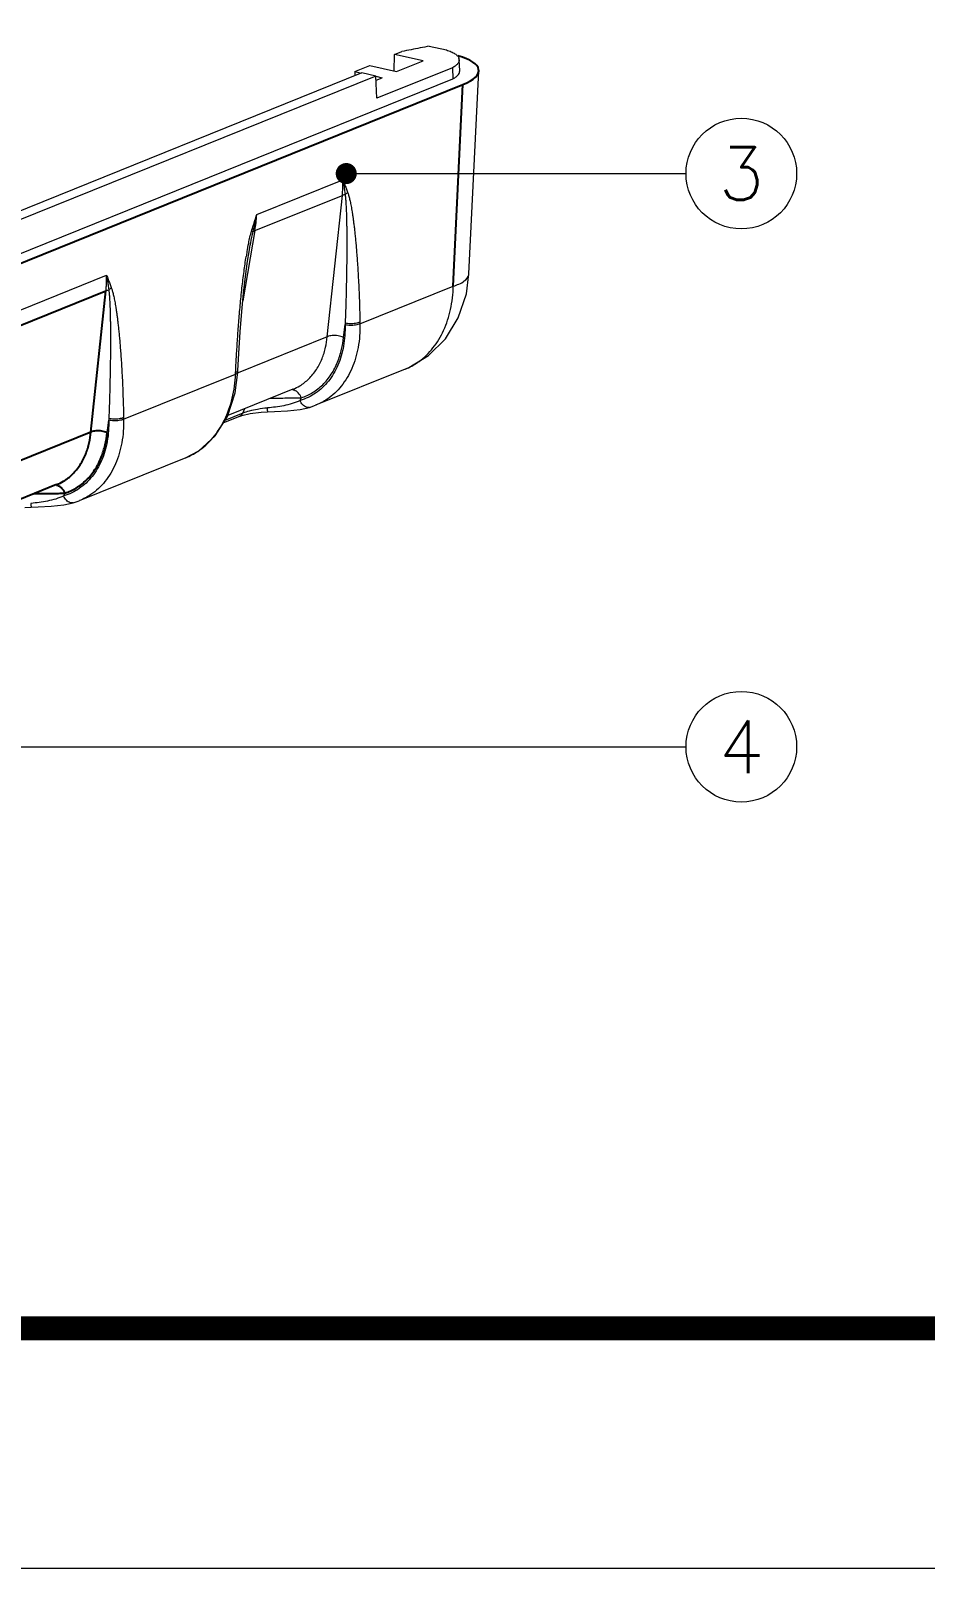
# Model space of a CAD drawing. Header units: millimetres. Extents: x 2279 to 2636, y 1024 to 1272.
# Drawn here: x 2504.08 to 2527, y 1024.31 to 1063.71 of the extents above; entities that cross this region are included whole.
import ezdxf
from ezdxf.enums import TextEntityAlignment as Align

# ---------------------------------------------------------------- set-up
doc = ezdxf.new("R2010")
doc.units = ezdxf.units.MM
doc.layers.add('02___PRT_ALL_AXES', color=7, linetype='Continuous')
doc.layers.add('06___PRT_ALL_SURFS', color=7, linetype='Continuous')
doc.layers.add('from', color=7, linetype='Continuous', lineweight=13)
doc.styles.add('ROMAND', font='romand.shx', dxfattribs={"width": 0.75, "bigfont": 'gbcbig.shx'})
doc.styles.add('TXT', font='txt.shx', dxfattribs={"bigfont": 'gbcbig.shx'})
doc.dimstyles.new('YanXiu', dxfattribs={"dimtxt": 2.5, "dimasz": 2.2, "dimexe": 1, "dimexo": 0, "dimgap": 0.66, "dimtad": 0, "dimzin": 9, "dimdsep": 46, "dimtxsty": 'ROMAND', "dimblk": 'CLOSEDBLANK', "dimcen": 0, "dimclrd": 3, "dimclre": 3, "dimclrt": 7, "dimazin": 2, "dimtfac": 1, "dimtofl": 0, "dimtmove": 0, "dimatfit": 3, "dimldrblk": 'CLOSEDBLANK', "dimfxl": 1, "dimlwd": 5, "dimlwe": 5, "dimarcsym": 0})

# ---------------------------------------------------------------- blocks, each defined once
blk = doc.blocks.new('_ClosedBlank')
at = {"color": 0, "linetype": 'ByBlock', "lineweight": -2}
for p, q in [((-1, 0.167), (0, 0)), ((-1, 0.167), (-1, -0.167)), ((0, 0), (-1, -0.167))]:
    blk.add_line(p, q, dxfattribs=at)
blk = doc.blocks.new('A$C040E4FC1')
at = {"color": 7, "linetype": 'Continuous'}
for p, q in [((136.391, 46.852), (136.401, 47.562)), ((136.401, 47.562), (136.717, 47.689)), ((137.626, 47.289), (136.401, 47.562)), ((136.49, 46.83), (137.626, 47.289)), ((137.891, 47.92), (138.622, 47.756)), ((139.188, 46.865), (139.17, 47.34)), ((135.009, 46.778), (56.464, 15.079)), ((135.612, 46.643), (57.067, 14.944)), ((134.712, 46.831), (134.71, 46.657)), ((134.712, 46.831), (135.343, 47.086)), ((134.712, 46.831), (134.989, 46.77)), ((135.612, 46.643), (135.009, 46.778)), ((135.343, 47.086), (136.49, 46.83)), ((135.609, 46.631), (135.877, 46.572)), ((135.652, 45.693), (135.612, 46.643)), ((138.879, 46.995), (135.652, 45.693)), ((138.879, 46.995), (138.897, 46.519)), ((139.585, 38.191), (140.001, 46.862)), ((53.886, 12.21), (138.897, 46.519)), ((135.619, 46.468), (135.877, 46.572)), ((130.516, 40.722), (134.2, 42.208)), ((130.441, 40.04), (134.175, 41.547)), ((133.533, 35.509), (134.175, 41.547)), ((130.441, 40.04), (129.928, 37.047)), ((130.19, 39.126), (130.192, 39.138)), ((120.42, 36.647), (124.104, 38.134)), ((134.928, 36.058), (138.916, 37.667)), ((134.927, 36.129), (134.928, 36.058)), ((133.533, 35.509), (129.722, 33.971)), ((134.23, 35.481), (134.292, 36.024)), ((124.833, 31.983), (129.613, 33.912)), ((129.601, 33.109), (129.713, 33.992)), ((129.613, 33.912), (129.616, 33.985)), ((129.616, 33.985), (129.62, 34.07)), ((129.713, 33.992), (129.717, 34.065)), ((136.853, 34.12), (133.035, 32.579)), ((132.066, 33.267), (129.28, 32.142)), ((132.37, 32.787), (132.422, 32.901)), ((129.921, 32.241), (129.159, 31.934)), ((129.878, 32.141), (130.231, 32.228)), ((129.921, 32.241), (130.012, 32.438)), ((130.231, 32.228), (130.708, 32.29)), ((130.708, 32.29), (130.982, 32.306)), ((130.982, 32.306), (131.277, 32.315)), ((132.779, 32.491), (132.778, 32.491)), ((132.779, 32.491), (133.035, 32.579)), ((124.134, 31.407), (124.197, 31.95)), ((124.831, 32.054), (124.833, 31.983)), ((129.782, 32.106), (129.092, 31.827)), ((129.782, 32.106), (129.878, 32.141)), ((127.486, 30.34), (122.939, 28.505)), ((120.886, 28.232), (121.181, 28.241)), ((122.274, 28.713), (122.326, 28.827)), ((122.683, 28.417), (122.939, 28.505)), ((122.683, 28.417), (122.683, 28.416)), ((120.612, 28.216), (120.886, 28.232))]:
    blk.add_line(p, q, dxfattribs=at)
for points in [[(129.717, 34.065), (129.755, 34.795), (129.815, 35.721), (129.883, 36.582), (129.958, 37.369), (130.039, 38.082), (130.128, 38.738), (130.192, 39.138)], [(136.85, 34.119), (137.009, 34.187), (137.86, 34.703), (138.58, 35.421), (139.128, 36.311), (139.473, 37.335), (139.585, 38.191)], [(127.474, 30.335), (128.048, 30.639), (128.741, 31.27), (129.268, 32.108), (129.601, 33.109)], [(131.277, 32.315), (131.83, 32.34), (132.37, 32.399), (132.778, 32.491)], [(121.181, 28.241), (121.735, 28.265), (122.275, 28.325), (122.683, 28.416)]]:
    blk.add_lwpolyline(points, dxfattribs=at)
for centre, radius, start, end in [((138.95, 47.331), 0.219, 2.41286, 18.20386), ((117.628, 43.075), 13.101, 346.41835, 349.6509), ((124.979, 40.989), 5.543, 350.14191, 357.23607), ((142.614, 36.849), 12.72, 169.61063, 170.56242), ((135.804, 36.709), 2.793, 292.06153, 304.98061), ((135.784, 36.741), 2.831, 304.94709, 306.17814), ((131.789, 24.99), 7.518, 96.15581, 96.32761), ((126.409, 32.995), 2.865, 292.06077, 303.72527), ((121.693, 20.915), 7.518, 96.15581, 96.32761)]:
    blk.add_arc(centre, radius, start, end, dxfattribs=at)
for points, start_tangent, end_tangent in [([(137.891, 47.92), (137.502, 47.843), (137.11, 47.766), (136.717, 47.689)], (-0.981092, -0.193542), (-0.981467, -0.19163)), ([(138.622, 47.756), (138.827, 47.68), (138.987, 47.594), (139.098, 47.499), (139.158, 47.399)], (0.953638, -0.300955), (0.3128, -0.949819)), ([(139.169, 47.34), (139.167, 47.297), (139.122, 47.193), (139.025, 47.092), (138.879, 46.995)], (0.041604, -0.999134), (-0.874495, -0.485035)), ([(138.897, 46.519), (139.011, 46.591), (139.098, 46.667), (139.161, 46.752), (139.187, 46.838), (139.188, 46.865)], (0.874568, 0.484903), (-0.041771, 0.999127)), ([(134.175, 41.547), (134.192, 41.764), (134.2, 41.984), (134.2, 42.208)], (0.102398, 0.994744), (-0.023774, 0.999717)), ([(134.2, 42.208), (134.267, 42.034), (134.335, 41.857), (134.402, 41.678)], (0.362021, -0.93217), (0.34534, -0.938478)), ([(134.2, 42.208), (134.235, 42), (134.266, 41.792), (134.292, 41.584)], (0.179052, -0.98384), (0.110284, -0.9939)), ([(134.175, 41.547), (134.229, 41.568), (134.292, 41.584)], (0.905388, 0.424584), (0.979463, 0.201625)), ([(134.402, 41.678), (134.369, 41.645), (134.332, 41.614), (134.292, 41.584)], (-0.662344, -0.7492), (-0.835009, -0.550236)), ([(134.292, 41.584), (134.3, 41.52), (134.307, 41.449), (134.314, 41.371), (134.321, 41.285), (134.327, 41.192), (134.333, 41.09), (134.339, 40.98), (134.344, 40.86), (134.348, 40.73), (134.353, 40.588), (134.357, 40.432), (134.36, 40.264), (134.363, 40.082), (134.365, 39.887), (134.366, 39.676), (134.366, 39.448), (134.365, 39.201), (134.364, 38.932), (134.361, 38.639), (134.356, 38.316), (134.35, 37.955), (134.34, 37.55), (134.329, 37.102), (134.314, 36.618), (134.295, 36.093)], (0.130958, -0.991388), (-0.037815, -0.999285)), ([(134.402, 41.678), (134.423, 41.616), (134.444, 41.548), (134.465, 41.472), (134.486, 41.389), (134.508, 41.297), (134.529, 41.197), (134.55, 41.087), (134.571, 40.968), (134.593, 40.839), (134.615, 40.697), (134.637, 40.542), (134.659, 40.373), (134.682, 40.19), (134.704, 39.994), (134.726, 39.781), (134.748, 39.551), (134.77, 39.3), (134.792, 39.028), (134.814, 38.731), (134.836, 38.402), (134.857, 38.034), (134.878, 37.621), (134.897, 37.163), (134.914, 36.667), (134.927, 36.129)], (0.345411, -0.938452), (0.020346, -0.999793)), ([(130.297, 40.022), (130.37, 40.257), (130.443, 40.49), (130.516, 40.722)], (0.291494, 0.956573), (0.3017, 0.953403)), ([(130.103, 39.143), (130.174, 39.508), (130.297, 40.022)], (0.179925, 0.98368), (0.300006, 0.953937)), ([(130.192, 39.138), (130.26, 39.516), (130.363, 39.999)], (0.16963, 0.985508), (0.241176, 0.970481)), ([(130.297, 40.022), (130.324, 40.013), (130.346, 40.005), (130.363, 39.999)], (0.947195, -0.320659), (0.930944, -0.365162)), ([(130.363, 39.999), (130.396, 40.021), (130.441, 40.04)], (0.754203, 0.656641), (0.947658, 0.319288)), ([(129.62, 34.07), (129.655, 34.722), (129.698, 35.417), (129.75, 36.113), (129.814, 36.849), (129.889, 37.588), (129.975, 38.294), (130.067, 38.934)], (0.047574, 0.998868), (0.163561, 0.986533)), ([(124.079, 37.473), (124.097, 37.689), (124.105, 37.91), (124.104, 38.134)], (0.102398, 0.994744), (-0.023774, 0.999717)), ([(124.104, 38.134), (124.172, 37.959), (124.239, 37.783), (124.306, 37.604)], (0.362021, -0.93217), (0.34534, -0.938478)), ([(124.104, 38.134), (124.14, 37.925), (124.171, 37.718), (124.196, 37.51)], (0.179052, -0.98384), (0.110284, -0.9939)), ([(138.916, 37.667), (139.385, 37.889), (139.581, 38.155), (139.584, 38.191)], (0.950792, 0.309829), (-0.006496, 0.999979)), ([(124.079, 37.473), (124.134, 37.494), (124.196, 37.51)], (0.905388, 0.424584), (0.979463, 0.201625)), ([(124.306, 37.604), (124.274, 37.571), (124.237, 37.539), (124.196, 37.51)], (-0.662344, -0.7492), (-0.835009, -0.550236)), ([(124.196, 37.51), (124.204, 37.445), (124.212, 37.374), (124.219, 37.296), (124.225, 37.211), (124.231, 37.118), (124.237, 37.016), (124.243, 36.905), (124.248, 36.786), (124.253, 36.656), (124.257, 36.513), (124.261, 36.358), (124.264, 36.189), (124.267, 36.008), (124.269, 35.813), (124.27, 35.602), (124.271, 35.374), (124.27, 35.126), (124.268, 34.858), (124.265, 34.565), (124.261, 34.242), (124.254, 33.881), (124.245, 33.475), (124.233, 33.028), (124.218, 32.543), (124.199, 32.019)], (0.130958, -0.991388), (-0.037815, -0.999285)), ([(124.306, 37.604), (124.328, 37.542), (124.349, 37.473), (124.37, 37.398), (124.391, 37.314), (124.412, 37.222), (124.433, 37.122), (124.454, 37.013), (124.476, 36.894), (124.497, 36.764), (124.519, 36.623), (124.541, 36.467), (124.564, 36.298), (124.586, 36.116), (124.608, 35.919), (124.631, 35.707), (124.653, 35.476), (124.675, 35.226), (124.697, 34.954), (124.719, 34.656), (124.74, 34.328), (124.762, 33.96), (124.782, 33.546), (124.801, 33.089), (124.818, 32.593), (124.831, 32.054)], (0.345411, -0.938452), (0.020346, -0.999793)), ([(137.455, 34.456), (138.045, 35.028), (138.503, 35.781), (138.797, 36.674), (138.916, 37.667)], (0.807187, 0.590296), (0.027404, 0.999624)), ([(134.927, 36.129), (134.739, 36.074), (134.507, 36.061), (134.295, 36.093)], (-0.902334, -0.431037), (-0.961652, 0.274273)), ([(132.066, 33.267), (132.359, 33.413), (132.745, 33.714), (133.068, 34.111), (133.307, 34.573), (133.458, 35.056), (133.533, 35.509)], (0.927324, 0.374261), (0.101568, 0.994829)), ([(134.292, 36.024), (134.227, 35.109), (133.984, 34.289), (133.578, 33.608), (133.031, 33.099), (132.37, 32.787)], (0.020173, -0.999797), (-0.959875, -0.28043)), ([(132.422, 32.901), (132.898, 33.12), (133.335, 33.458), (133.7, 33.905), (133.971, 34.426), (134.144, 34.971), (134.23, 35.481)], (0.950186, 0.311683), (0.105676, 0.994401)), ([(134.928, 36.058), (134.849, 35.05), (134.578, 34.15), (134.129, 33.4), (133.526, 32.841), (133.042, 32.582)], (0.017182, -0.999852), (-0.92703, -0.374988)), ([(134.23, 35.481), (133.996, 35.549), (133.742, 35.559), (133.533, 35.509)], (-0.909026, 0.416739), (-0.905388, -0.424584)), ([(134.295, 36.093), (134.294, 36.07), (134.293, 36.046), (134.292, 36.024)], (-0.102137, -0.99477), (-0.105694, -0.994399)), ([(134.928, 36.058), (134.74, 36.003), (134.509, 35.99), (134.296, 36.022)], (-0.902334, -0.431037), (-0.961652, 0.274273)), ([(128, 30.612), (128.638, 31.184), (129.139, 31.955), (129.47, 32.879), (129.613, 33.912)], (0.831711, 0.555209), (0.043476, 0.999054)), ([(129.613, 33.912), (129.708, 33.972), (129.709, 33.991)], (0.94982, 0.312797), (-0.124505, 0.992219)), ([(129.616, 33.985), (129.711, 34.045)], (0.94982, 0.312797), (0.264784, 0.964308)), ([(129.711, 34.045), (129.712, 34.064)], (0.264784, 0.964308), (-0.124187, 0.992259)), ([(131.094, 32.878), (131.241, 32.884), (131.632, 32.891), (131.951, 32.892), (132.211, 32.894), (132.422, 32.901)], (0.998527, 0.05426), (0.998856, 0.047812)), ([(132.422, 32.901), (132.292, 33.107), (132.116, 33.223), (132.065, 33.234)], (-0.371137, 0.928578), (-0.992163, 0.124949)), ([(129.782, 32.106), (129.846, 32.145), (129.921, 32.241)], (0.925175, 0.37954), (0.442041, 0.896995)), ([(130.96, 32.462), (130.558, 32.406), (130.2, 32.329), (129.921, 32.241)], (-0.993908, -0.110217), (-0.931246, -0.364391)), ([(130.983, 32.307), (130.984, 32.356), (130.982, 32.465)], (0.56778, -0.82318), (-0.019695, 0.999806)), ([(131.321, 32.505), (130.982, 32.465)], (-0.991204, -0.132342), (-0.994244, -0.107137)), ([(132.37, 32.787), (132.027, 32.652), (131.675, 32.562), (131.321, 32.505)], (-0.899378, -0.437172), (-0.991204, -0.132342)), ([(132.778, 32.491), (132.639, 32.495), (132.483, 32.6), (132.369, 32.787)], (-0.963078, -0.269222), (-0.355255, 0.934769)), ([(124.197, 31.95), (124.132, 31.035), (123.888, 30.215), (123.482, 29.534), (122.935, 29.024), (122.274, 28.713)], (0.020173, -0.999797), (-0.959875, -0.28043)), ([(124.833, 31.983), (124.753, 30.976), (124.482, 30.075), (124.034, 29.326), (123.431, 28.766), (122.946, 28.508)], (0.017182, -0.999852), (-0.92703, -0.374988)), ([(124.199, 32.019), (124.199, 31.995), (124.198, 31.972), (124.197, 31.95)], (-0.102137, -0.99477), (-0.105694, -0.994399)), ([(124.831, 32.054), (124.643, 32), (124.412, 31.987), (124.199, 32.019)], (-0.902334, -0.431037), (-0.961652, 0.274273)), ([(124.833, 31.983), (124.645, 31.929), (124.413, 31.916), (124.201, 31.948)], (-0.902334, -0.431037), (-0.961652, 0.274273)), ([(120.887, 28.232), (120.888, 28.281), (120.887, 28.39)], (0.56778, -0.82318), (-0.019695, 0.999806)), ([(121.226, 28.43), (120.887, 28.39)], (-0.991204, -0.132342), (-0.994244, -0.107137)), ([(122.274, 28.713), (121.932, 28.577), (121.579, 28.488), (121.226, 28.43)], (-0.899378, -0.437172), (-0.991204, -0.132342)), ([(122.683, 28.417), (122.543, 28.42), (122.387, 28.526), (122.274, 28.713)], (-0.963078, -0.269222), (-0.355255, 0.934769))]:
    blk.add_spline(points, degree=3, dxfattribs=dict(at, start_tangent=start_tangent, end_tangent=end_tangent))
at = {"layer": '02___PRT_ALL_AXES', "color": 7, "linetype": 'Continuous'}
for p in [(54.773, 12.155), (138.916, 37.667)]:
    blk.add_line(p, (139.328, 46.28), dxfattribs=at)
blk.add_ellipse((136.994, 46.797), major_axis=(3.007, 0.089), ratio=0.305726, start_param=-0.691065, end_param=0.779772, dxfattribs=at)
at = {"layer": '06___PRT_ALL_SURFS', "color": 7, "linetype": 'Continuous'}
for p, q in [((120.345, 35.966), (124.079, 37.473)), ((123.437, 31.435), (124.079, 37.473)), ((123.437, 31.435), (119.626, 29.897)), ((121.97, 29.192), (119.184, 28.068))]:
    blk.add_line(p, q, dxfattribs=at)
for points, start_tangent, end_tangent in [([(121.97, 29.192), (122.264, 29.339), (122.65, 29.64), (122.972, 30.036), (123.212, 30.498), (123.363, 30.981), (123.437, 31.435)], (0.927324, 0.374261), (0.101568, 0.994829)), ([(122.326, 28.827), (122.803, 29.045), (123.239, 29.384), (123.604, 29.831), (123.876, 30.352), (124.048, 30.896), (124.134, 31.407)], (0.950186, 0.311683), (0.105676, 0.994401)), ([(124.134, 31.407), (123.901, 31.475), (123.646, 31.485), (123.437, 31.435)], (-0.909026, 0.416739), (-0.905388, -0.424584)), ([(122.326, 28.827), (122.197, 29.033), (122.02, 29.149), (121.97, 29.16)], (-0.371137, 0.928578), (-0.992163, 0.124949)), ([(120.998, 28.803), (121.145, 28.81), (121.536, 28.817), (121.855, 28.817), (122.115, 28.82), (122.326, 28.827)], (0.998527, 0.05426), (0.998856, 0.047812))]:
    blk.add_spline(points, degree=3, dxfattribs=dict(at, start_tangent=start_tangent, end_tangent=end_tangent))
at = {"layer": 'from', "color": 4}
for centre in [(151.219, 42.477), (151.219, 17.995)]:
    blk.add_circle(centre, 2.362, dxfattribs=at)
at = {"layer": 'from', "color": 6, "style": 'TXT'}
for s, p in [('3', (151.219, 42.477)), ('4', (151.219, 17.995))]:
    blk.add_text(s, height=2.25, dxfattribs=at).set_placement(p, align=Align.MIDDLE)
at = {"layer": 'from', "color": 4}
for points in [[(134.342, 42.477), (148.857, 42.477)], [(109.129, 17.995), (148.857, 17.995)]]:
    blk.add_leader(points, dimstyle='YanXiu', override={"dimasz": 0.9, "dimldrblk": 'Dot'}, dxfattribs=at)

msp = doc.modelspace()

# ---------------------------------------------------------------- linework, layer by layer
at = {"layer": 'from'}
msp.add_lwpolyline([(2279.226, 1024.306), (2635.926, 1024.306), (2635.926, 1272.181), (2279.226, 1272.181)], close=True, dxfattribs=at)
at = {"layer": 'from', "const_width": 0.615}
msp.add_lwpolyline([(2285.373, 1030.454), (2285.373, 1266.033), (2629.778, 1266.033), (2629.778, 1030.454), (2285.373, 1030.454)], dxfattribs=at)

# ---------------------------------------------------------------- block references
at = {"layer": 'from', "xscale": 0.6, "yscale": 0.6, "zscale": 0.6}
msp.add_blockref('A$C040E4FC1', (2431.558, 1034.561), dxfattribs=at)

doc.saveas('drawing.dxf')
